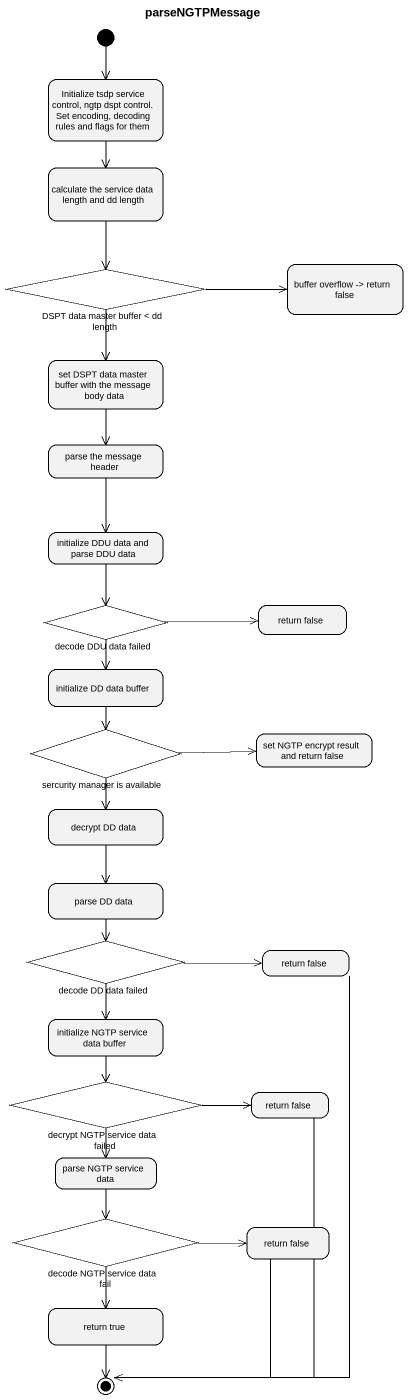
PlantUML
@startuml
title parseNGTPMessage
hide empty description
state "Initialize tsdp service control, ngtp dspt control. Set encoding, decoding rules and flags for them" as Initialize_tsdp_service
state "calculate the service data length and dd length" as calculate_the_service_data
state "buffer overflow -> return false" as buffer_overflow_return_false
state "DSPT data master buffer < dd length" as DSPT_data_master_buffer_dd <<choice>>
state "set DSPT data master buffer with the message body data" as set_DSPT_data_master_buffer
state "parse the message header" as parse_the_message_header
state "initialize DDU data and parse DDU data" as initialize_DDU_data_and
state "decode DDU data failed" as decode_DDU_data_failed <<choice>>
state "return false" as return_false
state "initialize DD data buffer" as initialize_DD_data_buffer
state "sercurity manager is available" as sercurity_manager_is <<choice>>
state "set NGTP encrypt result and return false" as set_NGTP_encrypt_result_and
state "decrypt DD data" as decrypt_DD_data
state "parse DD data" as parse_DD_data
state "decode DD data failed" as decode_DD_data_failed <<choice>>
state "return false" as return_false_2
state "initialize NGTP service data buffer" as initialize_NGTP_service
state "decrypt NGTP service data failed" as decrypt_NGTP_service_data <<choice>>
state "return false" as return_false_3
state "parse NGTP service data" as parse_NGTP_service_data
state "decode NGTP service data fail" as decode_NGTP_service_data <<choice>>
state "return false" as return_false_4
state "return true" as return_true
[*] --> Initialize_tsdp_service
Initialize_tsdp_service --> calculate_the_service_data
calculate_the_service_data --> DSPT_data_master_buffer_dd
DSPT_data_master_buffer_dd -right-> buffer_overflow_return_false
DSPT_data_master_buffer_dd --> set_DSPT_data_master_buffer
set_DSPT_data_master_buffer --> parse_the_message_header
parse_the_message_header --> initialize_DDU_data_and
initialize_DDU_data_and --> decode_DDU_data_failed
decode_DDU_data_failed -right-> return_false
decode_DDU_data_failed --> initialize_DD_data_buffer
initialize_DD_data_buffer --> sercurity_manager_is
sercurity_manager_is -right-> set_NGTP_encrypt_result_and
sercurity_manager_is --> decrypt_DD_data
decrypt_DD_data --> parse_DD_data
parse_DD_data --> decode_DD_data_failed
decode_DD_data_failed -right-> return_false_2
decode_DD_data_failed --> initialize_NGTP_service
initialize_NGTP_service --> decrypt_NGTP_service_data
decrypt_NGTP_service_data -right-> return_false_3
decrypt_NGTP_service_data --> parse_NGTP_service_data
parse_NGTP_service_data --> decode_NGTP_service_data
decode_NGTP_service_data -right-> return_false_4
decode_NGTP_service_data --> return_true
return_false_2 --> [*]
return_false_3 --> [*]
return_false_4 --> [*]
return_true --> [*]
@enduml
